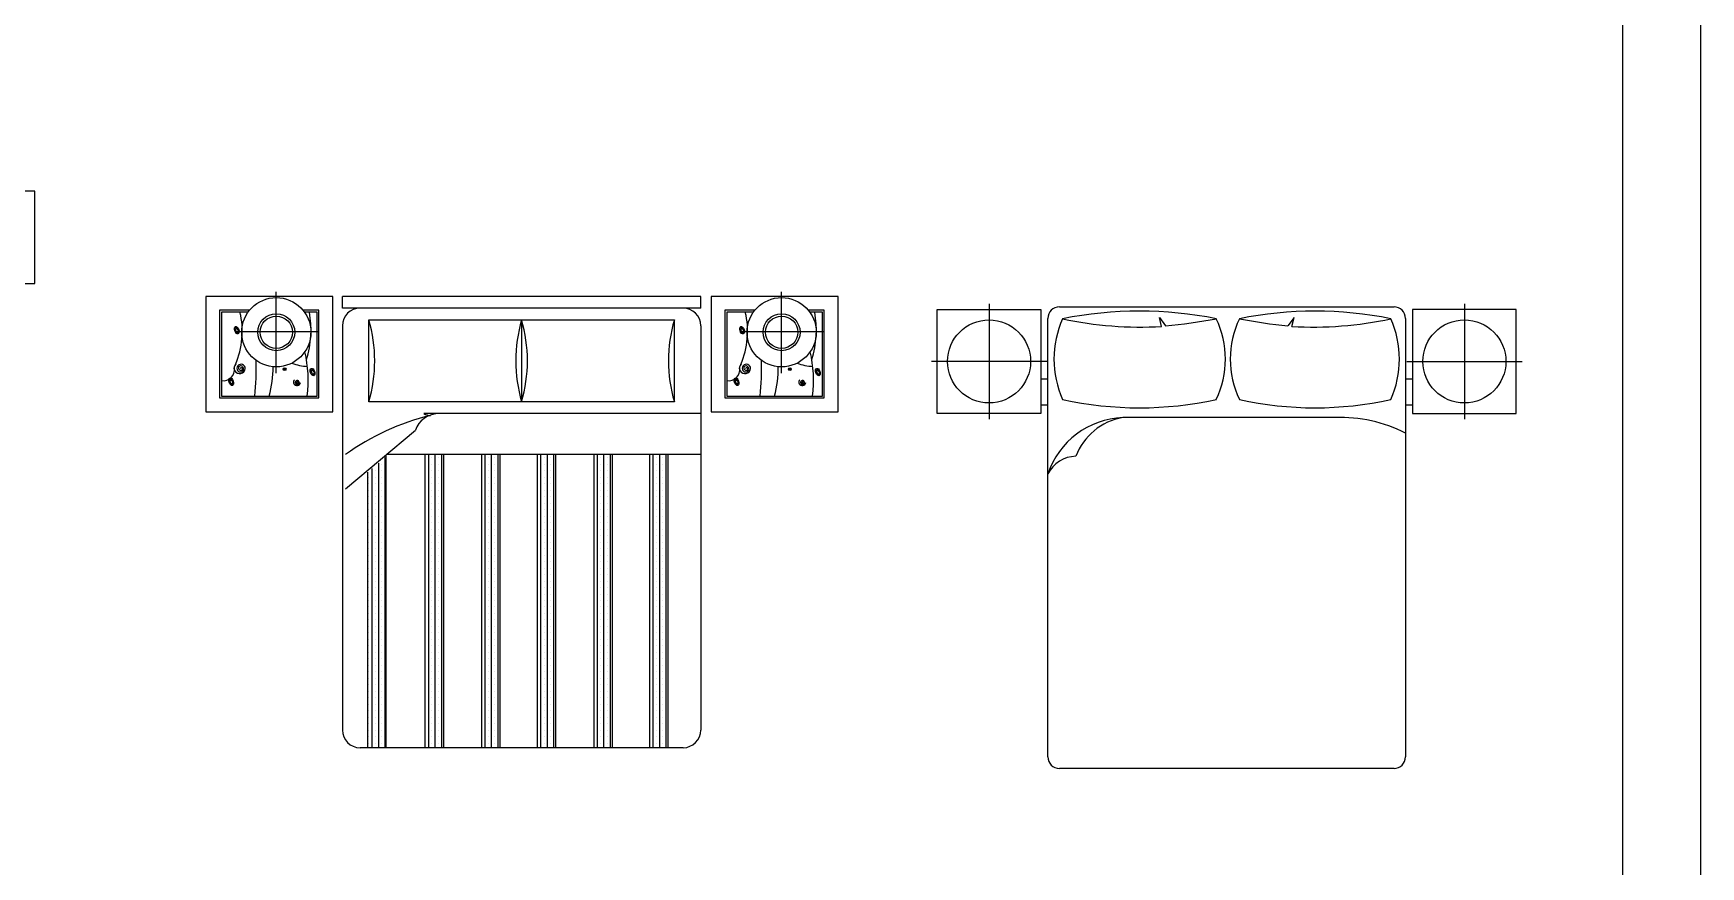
# Model space of a CAD drawing. Header units: inches. Extents: x 7.5 to 50, y 15.4 to 40.2.
# Drawn here: x 42.75 to 49.97, y 24.22 to 27.83 of the extents above; entities that cross this region are included whole.
import ezdxf

# ---------------------------------------------------------------- set-up
doc = ezdxf.new("R2010")
doc.units = ezdxf.units.IN
doc.header["$MEASUREMENT"] = 0
doc.layers.add('02', color=2, linetype='Continuous')
doc.layers.add('kadrbm', color=4, linetype='Continuous')

# ---------------------------------------------------------------- blocks, each defined once
blk = doc.blocks.new('kadrbm')
at = {"layer": 'kadrbm', "color": 4}
blk.add_lwpolyline([(0, 0), (0, 24.7972), (21, 24.7972), (21, 0), (0, 0)], close=True, dxfattribs=at)
blk.add_lwpolyline([(20.6631, 0.3257), (20.6631, 24.4603), (0.3369, 24.4603), (0.3369, 0.3257), (20.6631, 0.3257)], dxfattribs=at)

msp = doc.modelspace()

# ---------------------------------------------------------------- linework, layer by layer
at = {"layer": '02'}
for p, q in [((42.7549, 27.1472), (42.3549, 27.1472)), ((42.7549, 26.7472), (42.7549, 27.1472)), ((42.3549, 26.7472), (42.7549, 26.7472)), ((43.4964, 26.6914), (43.4964, 26.1914)), ((44.0464, 26.6914), (43.4964, 26.6914)), ((43.8019, 26.3592), (43.8019, 26.7111)), ((44.0464, 26.1914), (44.0464, 26.6914)), ((45.6413, 26.6914), (44.0887, 26.6914)), ((44.0887, 26.6406), (44.0887, 26.6914)), ((45.6413, 26.6406), (45.6413, 26.6914)), ((45.6864, 26.6914), (45.6864, 26.1914)), ((46.2364, 26.6914), (45.6864, 26.6914)), ((45.9919, 26.3592), (45.9919, 26.7111)), ((46.2364, 26.1914), (46.2364, 26.6914)), ((43.5564, 26.6314), (43.5564, 26.2514)), ((43.6862, 26.6314), (43.5564, 26.6314)), ((43.5644, 26.6234), (43.5644, 26.2594)), ((43.68, 26.6234), (43.5644, 26.6234)), ((43.9864, 26.6314), (43.9176, 26.6314)), ((43.9784, 26.6234), (43.9238, 26.6234)), ((43.9784, 26.2594), (43.9784, 26.6234)), ((43.9864, 26.2514), (43.9864, 26.6314)), ((45.6413, 26.6406), (44.0887, 26.6406)), ((45.7464, 26.6314), (45.7464, 26.2514)), ((45.8762, 26.6314), (45.7464, 26.6314)), ((45.7544, 26.6234), (45.7544, 26.2594)), ((45.87, 26.6234), (45.7544, 26.6234)), ((46.1764, 26.6314), (46.1076, 26.6314)), ((46.1684, 26.6234), (46.1137, 26.6234)), ((46.1684, 26.2594), (46.1684, 26.6234)), ((46.1764, 26.2514), (46.1764, 26.6314)), ((46.6658, 26.1844), (46.6658, 26.6344)), ((46.6658, 26.6344), (47.1158, 26.6344)), ((46.8908, 26.6594), (46.8908, 26.1594)), ((47.1158, 26.6344), (47.1158, 26.1844)), ((47.1458, 24.6959), (47.1458, 26.5959)), ((47.1958, 26.6459), (48.6458, 26.6459)), ((47.6387, 26.5613), (47.6289, 26.6)), ((47.6289, 26.6), (47.6555, 26.5635)), ((48.2127, 26.6), (48.1861, 26.5635)), ((48.2029, 26.5613), (48.2127, 26.6)), ((48.6958, 26.5959), (48.6958, 24.6959)), ((48.7258, 26.6344), (48.7258, 26.1844)), ((49.1758, 26.6344), (48.7258, 26.6344)), ((48.9508, 26.6594), (48.9508, 26.1594)), ((49.1758, 26.1844), (49.1758, 26.6344)), ((43.9819, 26.5375), (43.6277, 26.5375)), ((44.0887, 26.5644), (44.0887, 24.8118)), ((44.203, 26.5898), (45.527, 26.5898)), ((44.203, 26.2342), (44.203, 26.5898)), ((44.865, 26.5898), (44.865, 26.2342)), ((45.527, 26.2342), (45.527, 26.5898)), ((45.6413, 26.5644), (45.6413, 24.8118)), ((46.1719, 26.5375), (45.8177, 26.5375)), ((47.1408, 26.4094), (46.6408, 26.4094)), ((48.7008, 26.4094), (49.2008, 26.4094)), ((47.1458, 26.3326), (47.1158, 26.3326)), ((48.7258, 26.3326), (48.6958, 26.3326)), ((43.5564, 26.2514), (43.9864, 26.2514)), ((43.5644, 26.2594), (43.9784, 26.2594)), ((45.527, 26.2342), (44.203, 26.2342)), ((45.7464, 26.2514), (46.1764, 26.2514)), ((45.7544, 26.2594), (46.1684, 26.2594)), ((43.4964, 26.1914), (44.0464, 26.1914)), ((45.6413, 26.1834), (44.441, 26.1834)), ((45.6864, 26.1914), (46.2364, 26.1914)), ((47.1158, 26.1844), (46.6658, 26.1844)), ((47.1458, 26.2201), (47.1158, 26.2201)), ((48.3909, 26.1665), (47.47, 26.1665)), ((48.7258, 26.2201), (48.6958, 26.2201)), ((48.7258, 26.1844), (49.1758, 26.1844)), ((44.1023, 25.8568), (44.4051, 26.1118)), ((44.2175, 24.7348), (44.2175, 25.9456)), ((44.2456, 24.7348), (44.2456, 25.9693)), ((44.2597, 25.9641), (44.2597, 25.9641)), ((44.2738, 24.7348), (44.2738, 25.993)), ((44.278, 24.7348), (44.278, 25.9989)), ((45.6413, 26.0056), (44.2797, 26.0056)), ((44.4474, 24.7348), (44.4474, 26.0048)), ((44.4482, 25.9922), (44.4482, 25.9922)), ((44.4482, 25.9641), (44.4482, 25.9641)), ((44.4623, 24.7348), (44.4623, 26.0048)), ((44.4764, 25.9922), (44.4764, 25.9922)), ((44.4764, 25.9641), (44.4764, 25.9641)), ((44.4904, 24.7348), (44.4904, 26.0048)), ((44.5045, 25.9922), (44.5045, 25.9922)), ((44.5045, 25.9641), (44.5045, 25.9641)), ((44.5186, 24.7348), (44.5186, 26.0048)), ((44.5274, 24.7348), (44.5274, 26.0048)), ((44.692, 24.7348), (44.692, 26.0048)), ((44.6928, 25.9922), (44.6928, 25.9922)), ((44.6928, 25.9641), (44.6928, 25.9641)), ((44.7069, 24.7348), (44.7069, 26.0048)), ((44.721, 25.9922), (44.721, 25.9922)), ((44.721, 25.9641), (44.721, 25.9641)), ((44.735, 24.7348), (44.735, 26.0048)), ((44.7491, 25.9922), (44.7491, 25.9922)), ((44.7491, 25.9641), (44.7491, 25.9641)), ((44.7631, 24.7348), (44.7631, 26.0048)), ((44.772, 24.7348), (44.772, 26.0048)), ((44.9339, 24.7348), (44.9339, 26.0048)), ((44.9347, 25.9922), (44.9347, 25.9922)), ((44.9347, 25.9641), (44.9347, 25.9641)), ((44.9488, 24.7348), (44.9488, 26.0048)), ((44.9628, 25.9922), (44.9628, 25.9922)), ((44.9628, 25.9641), (44.9628, 25.9641)), ((44.9769, 24.7348), (44.9769, 26.0048)), ((44.991, 25.9922), (44.991, 25.9922)), ((44.991, 25.9641), (44.991, 25.9641)), ((45.005, 24.7348), (45.005, 26.0048)), ((45.0139, 24.7348), (45.0139, 26.0048)), ((45.1788, 24.7348), (45.1788, 26.0048)), ((45.1796, 25.9922), (45.1796, 25.9922)), ((45.1796, 25.9641), (45.1796, 25.9641)), ((45.1937, 24.7348), (45.1937, 26.0048)), ((45.2077, 25.9922), (45.2077, 25.9922)), ((45.2077, 25.9641), (45.2077, 25.9641)), ((45.2218, 24.7348), (45.2218, 26.0048)), ((45.2358, 25.9922), (45.2358, 25.9922)), ((45.2358, 25.9641), (45.2358, 25.9641)), ((45.2499, 24.7348), (45.2499, 26.0048)), ((45.2588, 24.7348), (45.2588, 26.0048)), ((45.4206, 24.7348), (45.4206, 26.0048)), ((45.4215, 25.9922), (45.4215, 25.9922)), ((45.4215, 25.9641), (45.4215, 25.9641)), ((45.4355, 24.7348), (45.4355, 26.0048)), ((45.4496, 25.9922), (45.4496, 25.9922)), ((45.4496, 25.9641), (45.4496, 25.9641)), ((45.4637, 24.7348), (45.4637, 26.0048)), ((45.4777, 25.9922), (45.4777, 25.9922)), ((45.4777, 25.9641), (45.4777, 25.9641)), ((45.4918, 24.7348), (45.4918, 26.0048)), ((45.5006, 24.7348), (45.5006, 26.0048)), ((44.198, 24.7348), (44.198, 25.9292)), ((44.2035, 25.9079), (44.2035, 25.9079)), ((44.2035, 25.8797), (44.2035, 25.8797)), ((44.2316, 25.936), (44.2316, 25.936)), ((44.2316, 25.9079), (44.2316, 25.9079)), ((44.2316, 25.8797), (44.2316, 25.8797)), ((44.2597, 25.936), (44.2597, 25.936)), ((44.2597, 25.9079), (44.2597, 25.9079)), ((44.2597, 25.8797), (44.2597, 25.8797)), ((44.4482, 25.936), (44.4482, 25.936)), ((44.4482, 25.9079), (44.4482, 25.9079)), ((44.4482, 25.8797), (44.4482, 25.8797)), ((44.4764, 25.936), (44.4764, 25.936)), ((44.4764, 25.9079), (44.4764, 25.9079)), ((44.4764, 25.8797), (44.4764, 25.8797)), ((44.5045, 25.936), (44.5045, 25.936)), ((44.5045, 25.9079), (44.5045, 25.9079)), ((44.5045, 25.8797), (44.5045, 25.8797)), ((44.6928, 25.936), (44.6928, 25.936)), ((44.6928, 25.9079), (44.6928, 25.9079)), ((44.6928, 25.8797), (44.6928, 25.8797)), ((44.721, 25.936), (44.721, 25.936)), ((44.721, 25.9079), (44.721, 25.9079)), ((44.721, 25.8797), (44.721, 25.8797)), ((44.7491, 25.936), (44.7491, 25.936)), ((44.7491, 25.9079), (44.7491, 25.9079)), ((44.7491, 25.8797), (44.7491, 25.8797)), ((44.9347, 25.936), (44.9347, 25.936)), ((44.9347, 25.9079), (44.9347, 25.9079)), ((44.9347, 25.8797), (44.9347, 25.8797)), ((44.9628, 25.936), (44.9628, 25.936)), ((44.9628, 25.9079), (44.9628, 25.9079)), ((44.9628, 25.8797), (44.9628, 25.8797)), ((44.991, 25.936), (44.991, 25.936)), ((44.991, 25.9079), (44.991, 25.9079)), ((44.991, 25.8797), (44.991, 25.8797)), ((45.1796, 25.936), (45.1796, 25.936)), ((45.1796, 25.9079), (45.1796, 25.9079)), ((45.1796, 25.8797), (45.1796, 25.8797)), ((45.2077, 25.936), (45.2077, 25.936)), ((45.2077, 25.9079), (45.2077, 25.9079)), ((45.2077, 25.8797), (45.2077, 25.8797)), ((45.2358, 25.936), (45.2358, 25.936)), ((45.2358, 25.9079), (45.2358, 25.9079)), ((45.2358, 25.8797), (45.2358, 25.8797)), ((45.4215, 25.936), (45.4215, 25.936)), ((45.4215, 25.9079), (45.4215, 25.9079)), ((45.4215, 25.8797), (45.4215, 25.8797)), ((45.4496, 25.936), (45.4496, 25.936)), ((45.4496, 25.9079), (45.4496, 25.9079)), ((45.4496, 25.8797), (45.4496, 25.8797)), ((45.4777, 25.936), (45.4777, 25.936)), ((45.4777, 25.9079), (45.4777, 25.9079)), ((45.4777, 25.8797), (45.4777, 25.8797)), ((44.2035, 25.8516), (44.2035, 25.8516)), ((44.2035, 25.8235), (44.2035, 25.8235)), ((44.2316, 25.8516), (44.2316, 25.8516)), ((44.2316, 25.8235), (44.2316, 25.8235)), ((44.2597, 25.8516), (44.2597, 25.8516)), ((44.2597, 25.8235), (44.2597, 25.8235)), ((44.4482, 25.8516), (44.4482, 25.8516)), ((44.4482, 25.8235), (44.4482, 25.8235)), ((44.4764, 25.8516), (44.4764, 25.8516)), ((44.4764, 25.8235), (44.4764, 25.8235)), ((44.5045, 25.8516), (44.5045, 25.8516)), ((44.5045, 25.8235), (44.5045, 25.8235)), ((44.6928, 25.8516), (44.6928, 25.8516)), ((44.6928, 25.8235), (44.6928, 25.8235)), ((44.721, 25.8516), (44.721, 25.8516)), ((44.721, 25.8235), (44.721, 25.8235)), ((44.7491, 25.8516), (44.7491, 25.8516)), ((44.7491, 25.8235), (44.7491, 25.8235)), ((44.9347, 25.8516), (44.9347, 25.8516)), ((44.9347, 25.8235), (44.9347, 25.8235)), ((44.9628, 25.8516), (44.9628, 25.8516)), ((44.9628, 25.8235), (44.9628, 25.8235)), ((44.991, 25.8516), (44.991, 25.8516)), ((44.991, 25.8235), (44.991, 25.8235)), ((45.1796, 25.8516), (45.1796, 25.8516)), ((45.1796, 25.8235), (45.1796, 25.8235)), ((45.2077, 25.8516), (45.2077, 25.8516)), ((45.2077, 25.8235), (45.2077, 25.8235)), ((45.2358, 25.8516), (45.2358, 25.8516)), ((45.2358, 25.8235), (45.2358, 25.8235)), ((45.4215, 25.8516), (45.4215, 25.8516)), ((45.4215, 25.8235), (45.4215, 25.8235)), ((45.4496, 25.8516), (45.4496, 25.8516)), ((45.4496, 25.8235), (45.4496, 25.8235)), ((45.4777, 25.8516), (45.4777, 25.8516)), ((45.4777, 25.8235), (45.4777, 25.8235)), ((44.2035, 25.7954), (44.2035, 25.7954)), ((44.2035, 25.7672), (44.2035, 25.7672)), ((44.2035, 25.7391), (44.2035, 25.7391)), ((44.2316, 25.7954), (44.2316, 25.7954)), ((44.2316, 25.7672), (44.2316, 25.7672)), ((44.2316, 25.7391), (44.2316, 25.7391)), ((44.2597, 25.7954), (44.2597, 25.7954)), ((44.2597, 25.7672), (44.2597, 25.7672)), ((44.2597, 25.7391), (44.2597, 25.7391)), ((44.4482, 25.7954), (44.4482, 25.7954)), ((44.4482, 25.7672), (44.4482, 25.7672)), ((44.4482, 25.7391), (44.4482, 25.7391)), ((44.4764, 25.7954), (44.4764, 25.7954)), ((44.4764, 25.7672), (44.4764, 25.7672)), ((44.4764, 25.7391), (44.4764, 25.7391)), ((44.5045, 25.7954), (44.5045, 25.7954)), ((44.5045, 25.7672), (44.5045, 25.7672)), ((44.5045, 25.7391), (44.5045, 25.7391)), ((44.6928, 25.7954), (44.6928, 25.7954)), ((44.6928, 25.7672), (44.6928, 25.7672)), ((44.6928, 25.7391), (44.6928, 25.7391)), ((44.721, 25.7954), (44.721, 25.7954)), ((44.721, 25.7672), (44.721, 25.7672)), ((44.721, 25.7391), (44.721, 25.7391)), ((44.7491, 25.7954), (44.7491, 25.7954)), ((44.7491, 25.7672), (44.7491, 25.7672)), ((44.7491, 25.7391), (44.7491, 25.7391)), ((44.9347, 25.7954), (44.9347, 25.7954)), ((44.9347, 25.7672), (44.9347, 25.7672)), ((44.9347, 25.7391), (44.9347, 25.7391)), ((44.9628, 25.7954), (44.9628, 25.7954)), ((44.9628, 25.7672), (44.9628, 25.7672)), ((44.9628, 25.7391), (44.9628, 25.7391)), ((44.991, 25.7954), (44.991, 25.7954)), ((44.991, 25.7672), (44.991, 25.7672)), ((44.991, 25.7391), (44.991, 25.7391)), ((45.1796, 25.7954), (45.1796, 25.7954)), ((45.1796, 25.7672), (45.1796, 25.7672)), ((45.1796, 25.7391), (45.1796, 25.7391)), ((45.2077, 25.7954), (45.2077, 25.7954)), ((45.2077, 25.7672), (45.2077, 25.7672)), ((45.2077, 25.7391), (45.2077, 25.7391)), ((45.2358, 25.7954), (45.2358, 25.7954)), ((45.2358, 25.7672), (45.2358, 25.7672)), ((45.2358, 25.7391), (45.2358, 25.7391)), ((45.4215, 25.7954), (45.4215, 25.7954)), ((45.4215, 25.7672), (45.4215, 25.7672)), ((45.4215, 25.7391), (45.4215, 25.7391)), ((45.4496, 25.7954), (45.4496, 25.7954)), ((45.4496, 25.7672), (45.4496, 25.7672)), ((45.4496, 25.7391), (45.4496, 25.7391)), ((45.4777, 25.7954), (45.4777, 25.7954)), ((45.4777, 25.7672), (45.4777, 25.7672)), ((45.4777, 25.7391), (45.4777, 25.7391)), ((44.2035, 25.711), (44.2035, 25.711)), ((44.2035, 25.6829), (44.2035, 25.6829)), ((44.2035, 25.6547), (44.2035, 25.6547)), ((44.2316, 25.711), (44.2316, 25.711)), ((44.2316, 25.6829), (44.2316, 25.6829)), ((44.2316, 25.6547), (44.2316, 25.6547)), ((44.2597, 25.711), (44.2597, 25.711)), ((44.2597, 25.6829), (44.2597, 25.6829)), ((44.2597, 25.6547), (44.2597, 25.6547)), ((44.4482, 25.711), (44.4482, 25.711)), ((44.4482, 25.6829), (44.4482, 25.6829)), ((44.4482, 25.6547), (44.4482, 25.6547)), ((44.4764, 25.711), (44.4764, 25.711)), ((44.4764, 25.6829), (44.4764, 25.6829)), ((44.4764, 25.6547), (44.4764, 25.6547)), ((44.5045, 25.711), (44.5045, 25.711)), ((44.5045, 25.6829), (44.5045, 25.6829)), ((44.5045, 25.6547), (44.5045, 25.6547)), ((44.6928, 25.711), (44.6928, 25.711)), ((44.6928, 25.6829), (44.6928, 25.6829)), ((44.6928, 25.6547), (44.6928, 25.6547)), ((44.721, 25.711), (44.721, 25.711)), ((44.721, 25.6829), (44.721, 25.6829)), ((44.721, 25.6547), (44.721, 25.6547)), ((44.7491, 25.711), (44.7491, 25.711)), ((44.7491, 25.6829), (44.7491, 25.6829)), ((44.7491, 25.6547), (44.7491, 25.6547)), ((44.9347, 25.711), (44.9347, 25.711)), ((44.9347, 25.6829), (44.9347, 25.6829)), ((44.9347, 25.6547), (44.9347, 25.6547)), ((44.9628, 25.711), (44.9628, 25.711)), ((44.9628, 25.6829), (44.9628, 25.6829)), ((44.9628, 25.6547), (44.9628, 25.6547)), ((44.991, 25.711), (44.991, 25.711)), ((44.991, 25.6829), (44.991, 25.6829)), ((44.991, 25.6547), (44.991, 25.6547)), ((45.1796, 25.711), (45.1796, 25.711)), ((45.1796, 25.6829), (45.1796, 25.6829)), ((45.1796, 25.6547), (45.1796, 25.6547)), ((45.2077, 25.711), (45.2077, 25.711)), ((45.2077, 25.6829), (45.2077, 25.6829)), ((45.2077, 25.6547), (45.2077, 25.6547)), ((45.2358, 25.711), (45.2358, 25.711)), ((45.2358, 25.6829), (45.2358, 25.6829)), ((45.2358, 25.6547), (45.2358, 25.6547)), ((45.4215, 25.711), (45.4215, 25.711)), ((45.4215, 25.6829), (45.4215, 25.6829)), ((45.4215, 25.6547), (45.4215, 25.6547)), ((45.4496, 25.711), (45.4496, 25.711)), ((45.4496, 25.6829), (45.4496, 25.6829)), ((45.4496, 25.6547), (45.4496, 25.6547)), ((45.4777, 25.711), (45.4777, 25.711)), ((45.4777, 25.6829), (45.4777, 25.6829)), ((45.4777, 25.6547), (45.4777, 25.6547)), ((44.2035, 25.6266), (44.2035, 25.6266)), ((44.2035, 25.5985), (44.2035, 25.5985)), ((44.2316, 25.6266), (44.2316, 25.6266)), ((44.2316, 25.5985), (44.2316, 25.5985)), ((44.2597, 25.6266), (44.2597, 25.6266)), ((44.2597, 25.5985), (44.2597, 25.5985)), ((44.4482, 25.6266), (44.4482, 25.6266)), ((44.4482, 25.5985), (44.4482, 25.5985)), ((44.4764, 25.6266), (44.4764, 25.6266)), ((44.4764, 25.5985), (44.4764, 25.5985)), ((44.5045, 25.6266), (44.5045, 25.6266)), ((44.5045, 25.5985), (44.5045, 25.5985)), ((44.6928, 25.6266), (44.6928, 25.6266)), ((44.6928, 25.5985), (44.6928, 25.5985)), ((44.721, 25.6266), (44.721, 25.6266)), ((44.721, 25.5985), (44.721, 25.5985)), ((44.7491, 25.6266), (44.7491, 25.6266)), ((44.7491, 25.5985), (44.7491, 25.5985)), ((44.9347, 25.6266), (44.9347, 25.6266)), ((44.9347, 25.5985), (44.9347, 25.5985)), ((44.9628, 25.6266), (44.9628, 25.6266)), ((44.9628, 25.5985), (44.9628, 25.5985)), ((44.991, 25.6266), (44.991, 25.6266)), ((44.991, 25.5985), (44.991, 25.5985)), ((45.1796, 25.6266), (45.1796, 25.6266)), ((45.1796, 25.5985), (45.1796, 25.5985)), ((45.2077, 25.6266), (45.2077, 25.6266)), ((45.2077, 25.5985), (45.2077, 25.5985)), ((45.2358, 25.6266), (45.2358, 25.6266)), ((45.2358, 25.5985), (45.2358, 25.5985)), ((45.4215, 25.6266), (45.4215, 25.6266)), ((45.4215, 25.5985), (45.4215, 25.5985)), ((45.4496, 25.6266), (45.4496, 25.6266)), ((45.4496, 25.5985), (45.4496, 25.5985)), ((45.4777, 25.6266), (45.4777, 25.6266)), ((45.4777, 25.5985), (45.4777, 25.5985)), ((44.2035, 25.5704), (44.2035, 25.5704)), ((44.2035, 25.5422), (44.2035, 25.5422)), ((44.2035, 25.5141), (44.2035, 25.5141)), ((44.2316, 25.5704), (44.2316, 25.5704)), ((44.2316, 25.5422), (44.2316, 25.5422)), ((44.2316, 25.5141), (44.2316, 25.5141)), ((44.2597, 25.5704), (44.2597, 25.5704)), ((44.2597, 25.5422), (44.2597, 25.5422)), ((44.2597, 25.5141), (44.2597, 25.5141)), ((44.4482, 25.5704), (44.4482, 25.5704)), ((44.4482, 25.5422), (44.4482, 25.5422)), ((44.4482, 25.5141), (44.4482, 25.5141)), ((44.4764, 25.5704), (44.4764, 25.5704)), ((44.4764, 25.5422), (44.4764, 25.5422)), ((44.4764, 25.5141), (44.4764, 25.5141)), ((44.5045, 25.5704), (44.5045, 25.5704)), ((44.5045, 25.5422), (44.5045, 25.5422)), ((44.5045, 25.5141), (44.5045, 25.5141)), ((44.6928, 25.5704), (44.6928, 25.5704)), ((44.6928, 25.5422), (44.6928, 25.5422)), ((44.6928, 25.5141), (44.6928, 25.5141)), ((44.721, 25.5704), (44.721, 25.5704)), ((44.721, 25.5422), (44.721, 25.5422)), ((44.721, 25.5141), (44.721, 25.5141)), ((44.7491, 25.5704), (44.7491, 25.5704)), ((44.7491, 25.5422), (44.7491, 25.5422)), ((44.7491, 25.5141), (44.7491, 25.5141)), ((44.9347, 25.5704), (44.9347, 25.5704)), ((44.9347, 25.5422), (44.9347, 25.5422)), ((44.9347, 25.5141), (44.9347, 25.5141)), ((44.9628, 25.5704), (44.9628, 25.5704)), ((44.9628, 25.5422), (44.9628, 25.5422)), ((44.9628, 25.5141), (44.9628, 25.5141)), ((44.991, 25.5704), (44.991, 25.5704)), ((44.991, 25.5422), (44.991, 25.5422)), ((44.991, 25.5141), (44.991, 25.5141)), ((45.1796, 25.5704), (45.1796, 25.5704)), ((45.1796, 25.5422), (45.1796, 25.5422)), ((45.1796, 25.5141), (45.1796, 25.5141)), ((45.2077, 25.5704), (45.2077, 25.5704)), ((45.2077, 25.5422), (45.2077, 25.5422)), ((45.2077, 25.5141), (45.2077, 25.5141)), ((45.2358, 25.5704), (45.2358, 25.5704)), ((45.2358, 25.5422), (45.2358, 25.5422)), ((45.2358, 25.5141), (45.2358, 25.5141)), ((45.4215, 25.5704), (45.4215, 25.5704)), ((45.4215, 25.5422), (45.4215, 25.5422)), ((45.4215, 25.5141), (45.4215, 25.5141)), ((45.4496, 25.5704), (45.4496, 25.5704)), ((45.4496, 25.5422), (45.4496, 25.5422)), ((45.4496, 25.5141), (45.4496, 25.5141)), ((45.4777, 25.5704), (45.4777, 25.5704)), ((45.4777, 25.5422), (45.4777, 25.5422)), ((45.4777, 25.5141), (45.4777, 25.5141)), ((44.2035, 25.486), (44.2035, 25.486)), ((44.2035, 25.4579), (44.2035, 25.4579)), ((44.2316, 25.486), (44.2316, 25.486)), ((44.2316, 25.4579), (44.2316, 25.4579)), ((44.2597, 25.486), (44.2597, 25.486)), ((44.2597, 25.4579), (44.2597, 25.4579)), ((44.4482, 25.486), (44.4482, 25.486)), ((44.4482, 25.4579), (44.4482, 25.4579)), ((44.4764, 25.486), (44.4764, 25.486)), ((44.4764, 25.4579), (44.4764, 25.4579)), ((44.5045, 25.486), (44.5045, 25.486)), ((44.5045, 25.4579), (44.5045, 25.4579)), ((44.6928, 25.486), (44.6928, 25.486)), ((44.6928, 25.4579), (44.6928, 25.4579)), ((44.721, 25.486), (44.721, 25.486)), ((44.721, 25.4579), (44.721, 25.4579)), ((44.7491, 25.486), (44.7491, 25.486)), ((44.7491, 25.4579), (44.7491, 25.4579)), ((44.9347, 25.486), (44.9347, 25.486)), ((44.9347, 25.4579), (44.9347, 25.4579)), ((44.9628, 25.486), (44.9628, 25.486)), ((44.9628, 25.4579), (44.9628, 25.4579)), ((44.991, 25.486), (44.991, 25.486)), ((44.991, 25.4579), (44.991, 25.4579)), ((45.1796, 25.486), (45.1796, 25.486)), ((45.1796, 25.4579), (45.1796, 25.4579)), ((45.2077, 25.486), (45.2077, 25.486)), ((45.2077, 25.4579), (45.2077, 25.4579)), ((45.2358, 25.486), (45.2358, 25.486)), ((45.2358, 25.4579), (45.2358, 25.4579)), ((45.4215, 25.486), (45.4215, 25.486)), ((45.4215, 25.4579), (45.4215, 25.4579)), ((45.4496, 25.486), (45.4496, 25.486)), ((45.4496, 25.4579), (45.4496, 25.4579)), ((45.4777, 25.486), (45.4777, 25.486)), ((45.4777, 25.4579), (45.4777, 25.4579)), ((44.2035, 25.4297), (44.2035, 25.4297)), ((44.2035, 25.4016), (44.2035, 25.4016)), ((44.2035, 25.3735), (44.2035, 25.3735)), ((44.2316, 25.4297), (44.2316, 25.4297)), ((44.2316, 25.4016), (44.2316, 25.4016)), ((44.2316, 25.3735), (44.2316, 25.3735)), ((44.2597, 25.4297), (44.2597, 25.4297)), ((44.2597, 25.4016), (44.2597, 25.4016)), ((44.2597, 25.3735), (44.2597, 25.3735)), ((44.4482, 25.4297), (44.4482, 25.4297)), ((44.4482, 25.4016), (44.4482, 25.4016)), ((44.4482, 25.3735), (44.4482, 25.3735)), ((44.4764, 25.4297), (44.4764, 25.4297)), ((44.4764, 25.4016), (44.4764, 25.4016)), ((44.4764, 25.3735), (44.4764, 25.3735)), ((44.5045, 25.4297), (44.5045, 25.4297)), ((44.5045, 25.4016), (44.5045, 25.4016)), ((44.5045, 25.3735), (44.5045, 25.3735)), ((44.6928, 25.4297), (44.6928, 25.4297)), ((44.6928, 25.4016), (44.6928, 25.4016)), ((44.6928, 25.3735), (44.6928, 25.3735)), ((44.721, 25.4297), (44.721, 25.4297)), ((44.721, 25.4016), (44.721, 25.4016)), ((44.721, 25.3735), (44.721, 25.3735)), ((44.7491, 25.4297), (44.7491, 25.4297)), ((44.7491, 25.4016), (44.7491, 25.4016)), ((44.7491, 25.3735), (44.7491, 25.3735)), ((44.9347, 25.4297), (44.9347, 25.4297)), ((44.9347, 25.4016), (44.9347, 25.4016)), ((44.9347, 25.3735), (44.9347, 25.3735)), ((44.9628, 25.4297), (44.9628, 25.4297)), ((44.9628, 25.4016), (44.9628, 25.4016)), ((44.9628, 25.3735), (44.9628, 25.3735)), ((44.991, 25.4297), (44.991, 25.4297)), ((44.991, 25.4016), (44.991, 25.4016)), ((44.991, 25.3735), (44.991, 25.3735)), ((45.1796, 25.4297), (45.1796, 25.4297)), ((45.1796, 25.4016), (45.1796, 25.4016)), ((45.1796, 25.3735), (45.1796, 25.3735)), ((45.2077, 25.4297), (45.2077, 25.4297)), ((45.2077, 25.4016), (45.2077, 25.4016)), ((45.2077, 25.3735), (45.2077, 25.3735)), ((45.2358, 25.4297), (45.2358, 25.4297)), ((45.2358, 25.4016), (45.2358, 25.4016)), ((45.2358, 25.3735), (45.2358, 25.3735)), ((45.4215, 25.4297), (45.4215, 25.4297)), ((45.4215, 25.4016), (45.4215, 25.4016)), ((45.4215, 25.3735), (45.4215, 25.3735)), ((45.4496, 25.4297), (45.4496, 25.4297)), ((45.4496, 25.4016), (45.4496, 25.4016)), ((45.4496, 25.3735), (45.4496, 25.3735)), ((45.4777, 25.4297), (45.4777, 25.4297)), ((45.4777, 25.4016), (45.4777, 25.4016)), ((45.4777, 25.3735), (45.4777, 25.3735)), ((44.2035, 25.3454), (44.2035, 25.3454)), ((44.2035, 25.3172), (44.2035, 25.3172)), ((44.2316, 25.3454), (44.2316, 25.3454)), ((44.2316, 25.3172), (44.2316, 25.3172)), ((44.2597, 25.3454), (44.2597, 25.3454)), ((44.2597, 25.3172), (44.2597, 25.3172)), ((44.4482, 25.3454), (44.4482, 25.3454)), ((44.4482, 25.3172), (44.4482, 25.3172)), ((44.4764, 25.3454), (44.4764, 25.3454)), ((44.4764, 25.3172), (44.4764, 25.3172)), ((44.5045, 25.3454), (44.5045, 25.3454)), ((44.5045, 25.3172), (44.5045, 25.3172)), ((44.6928, 25.3454), (44.6928, 25.3454)), ((44.6928, 25.3172), (44.6928, 25.3172)), ((44.721, 25.3454), (44.721, 25.3454)), ((44.721, 25.3172), (44.721, 25.3172)), ((44.7491, 25.3454), (44.7491, 25.3454)), ((44.7491, 25.3172), (44.7491, 25.3172)), ((44.9347, 25.3454), (44.9347, 25.3454)), ((44.9347, 25.3172), (44.9347, 25.3172)), ((44.9628, 25.3454), (44.9628, 25.3454)), ((44.9628, 25.3172), (44.9628, 25.3172)), ((44.991, 25.3454), (44.991, 25.3454)), ((44.991, 25.3172), (44.991, 25.3172)), ((45.1796, 25.3454), (45.1796, 25.3454)), ((45.1796, 25.3172), (45.1796, 25.3172)), ((45.2077, 25.3454), (45.2077, 25.3454)), ((45.2077, 25.3172), (45.2077, 25.3172)), ((45.2358, 25.3454), (45.2358, 25.3454)), ((45.2358, 25.3172), (45.2358, 25.3172)), ((45.4215, 25.3454), (45.4215, 25.3454)), ((45.4215, 25.3172), (45.4215, 25.3172)), ((45.4496, 25.3454), (45.4496, 25.3454)), ((45.4496, 25.3172), (45.4496, 25.3172)), ((45.4777, 25.3454), (45.4777, 25.3454)), ((45.4777, 25.3172), (45.4777, 25.3172)), ((44.2035, 25.2891), (44.2035, 25.2891)), ((44.2035, 25.261), (44.2035, 25.261)), ((44.2035, 25.2329), (44.2035, 25.2329)), ((44.2316, 25.2891), (44.2316, 25.2891)), ((44.2316, 25.261), (44.2316, 25.261)), ((44.2316, 25.2329), (44.2316, 25.2329)), ((44.2597, 25.2891), (44.2597, 25.2891)), ((44.2597, 25.261), (44.2597, 25.261)), ((44.2597, 25.2329), (44.2597, 25.2329)), ((44.4482, 25.2891), (44.4482, 25.2891)), ((44.4482, 25.261), (44.4482, 25.261)), ((44.4482, 25.2329), (44.4482, 25.2329)), ((44.4764, 25.2891), (44.4764, 25.2891)), ((44.4764, 25.261), (44.4764, 25.261)), ((44.4764, 25.2329), (44.4764, 25.2329)), ((44.5045, 25.2891), (44.5045, 25.2891)), ((44.5045, 25.261), (44.5045, 25.261)), ((44.5045, 25.2329), (44.5045, 25.2329)), ((44.6928, 25.2891), (44.6928, 25.2891)), ((44.6928, 25.261), (44.6928, 25.261)), ((44.6928, 25.2329), (44.6928, 25.2329)), ((44.721, 25.2891), (44.721, 25.2891)), ((44.721, 25.261), (44.721, 25.261)), ((44.721, 25.2329), (44.721, 25.2329)), ((44.7491, 25.2891), (44.7491, 25.2891)), ((44.7491, 25.261), (44.7491, 25.261)), ((44.7491, 25.2329), (44.7491, 25.2329)), ((44.9347, 25.2891), (44.9347, 25.2891)), ((44.9347, 25.261), (44.9347, 25.261)), ((44.9347, 25.2329), (44.9347, 25.2329)), ((44.9628, 25.2891), (44.9628, 25.2891)), ((44.9628, 25.261), (44.9628, 25.261)), ((44.9628, 25.2329), (44.9628, 25.2329)), ((44.991, 25.2891), (44.991, 25.2891)), ((44.991, 25.261), (44.991, 25.261)), ((44.991, 25.2329), (44.991, 25.2329)), ((45.1796, 25.2891), (45.1796, 25.2891)), ((45.1796, 25.261), (45.1796, 25.261)), ((45.1796, 25.2329), (45.1796, 25.2329)), ((45.2077, 25.2891), (45.2077, 25.2891)), ((45.2077, 25.261), (45.2077, 25.261)), ((45.2077, 25.2329), (45.2077, 25.2329)), ((45.2358, 25.2891), (45.2358, 25.2891)), ((45.2358, 25.261), (45.2358, 25.261)), ((45.2358, 25.2329), (45.2358, 25.2329)), ((45.4215, 25.2891), (45.4215, 25.2891)), ((45.4215, 25.261), (45.4215, 25.261)), ((45.4215, 25.2329), (45.4215, 25.2329)), ((45.4496, 25.2891), (45.4496, 25.2891)), ((45.4496, 25.261), (45.4496, 25.261)), ((45.4496, 25.2329), (45.4496, 25.2329)), ((45.4777, 25.2891), (45.4777, 25.2891)), ((45.4777, 25.261), (45.4777, 25.261)), ((45.4777, 25.2329), (45.4777, 25.2329)), ((44.2035, 25.2047), (44.2035, 25.2047)), ((44.2035, 25.1766), (44.2035, 25.1766)), ((44.2035, 25.1485), (44.2035, 25.1485)), ((44.2316, 25.2047), (44.2316, 25.2047)), ((44.2316, 25.1766), (44.2316, 25.1766)), ((44.2316, 25.1485), (44.2316, 25.1485)), ((44.2597, 25.2047), (44.2597, 25.2047)), ((44.2597, 25.1766), (44.2597, 25.1766)), ((44.2597, 25.1485), (44.2597, 25.1485)), ((44.4482, 25.2047), (44.4482, 25.2047)), ((44.4482, 25.1766), (44.4482, 25.1766)), ((44.4482, 25.1485), (44.4482, 25.1485)), ((44.4764, 25.2047), (44.4764, 25.2047)), ((44.4764, 25.1766), (44.4764, 25.1766)), ((44.4764, 25.1485), (44.4764, 25.1485)), ((44.5045, 25.2047), (44.5045, 25.2047)), ((44.5045, 25.1766), (44.5045, 25.1766)), ((44.5045, 25.1485), (44.5045, 25.1485)), ((44.6928, 25.2047), (44.6928, 25.2047)), ((44.6928, 25.1766), (44.6928, 25.1766)), ((44.6928, 25.1485), (44.6928, 25.1485)), ((44.721, 25.2047), (44.721, 25.2047)), ((44.721, 25.1766), (44.721, 25.1766)), ((44.721, 25.1485), (44.721, 25.1485)), ((44.7491, 25.2047), (44.7491, 25.2047)), ((44.7491, 25.1766), (44.7491, 25.1766)), ((44.7491, 25.1485), (44.7491, 25.1485)), ((44.9347, 25.2047), (44.9347, 25.2047)), ((44.9347, 25.1766), (44.9347, 25.1766)), ((44.9347, 25.1485), (44.9347, 25.1485)), ((44.9628, 25.2047), (44.9628, 25.2047)), ((44.9628, 25.1766), (44.9628, 25.1766)), ((44.9628, 25.1485), (44.9628, 25.1485)), ((44.991, 25.2047), (44.991, 25.2047)), ((44.991, 25.1766), (44.991, 25.1766)), ((44.991, 25.1485), (44.991, 25.1485)), ((45.1796, 25.2047), (45.1796, 25.2047)), ((45.1796, 25.1766), (45.1796, 25.1766)), ((45.1796, 25.1485), (45.1796, 25.1485)), ((45.2077, 25.2047), (45.2077, 25.2047)), ((45.2077, 25.1766), (45.2077, 25.1766)), ((45.2077, 25.1485), (45.2077, 25.1485)), ((45.2358, 25.2047), (45.2358, 25.2047)), ((45.2358, 25.1766), (45.2358, 25.1766)), ((45.2358, 25.1485), (45.2358, 25.1485)), ((45.4215, 25.2047), (45.4215, 25.2047)), ((45.4215, 25.1766), (45.4215, 25.1766)), ((45.4215, 25.1485), (45.4215, 25.1485)), ((45.4496, 25.2047), (45.4496, 25.2047)), ((45.4496, 25.1766), (45.4496, 25.1766)), ((45.4496, 25.1485), (45.4496, 25.1485)), ((45.4777, 25.2047), (45.4777, 25.2047)), ((45.4777, 25.1766), (45.4777, 25.1766)), ((45.4777, 25.1485), (45.4777, 25.1485)), ((44.2035, 25.1204), (44.2035, 25.1204)), ((44.2035, 25.0922), (44.2035, 25.0922)), ((44.2316, 25.1204), (44.2316, 25.1204)), ((44.2316, 25.0922), (44.2316, 25.0922)), ((44.2597, 25.1204), (44.2597, 25.1204)), ((44.2597, 25.0922), (44.2597, 25.0922)), ((44.4482, 25.1204), (44.4482, 25.1204)), ((44.4482, 25.0922), (44.4482, 25.0922)), ((44.4764, 25.1204), (44.4764, 25.1204)), ((44.4764, 25.0922), (44.4764, 25.0922)), ((44.5045, 25.1204), (44.5045, 25.1204)), ((44.5045, 25.0922), (44.5045, 25.0922)), ((44.6928, 25.1204), (44.6928, 25.1204)), ((44.6928, 25.0922), (44.6928, 25.0922)), ((44.721, 25.1204), (44.721, 25.1204)), ((44.721, 25.0922), (44.721, 25.0922)), ((44.7491, 25.1204), (44.7491, 25.1204)), ((44.7491, 25.0922), (44.7491, 25.0922)), ((44.9347, 25.1204), (44.9347, 25.1204)), ((44.9347, 25.0922), (44.9347, 25.0922)), ((44.9628, 25.1204), (44.9628, 25.1204)), ((44.9628, 25.0922), (44.9628, 25.0922)), ((44.991, 25.1204), (44.991, 25.1204)), ((44.991, 25.0922), (44.991, 25.0922)), ((45.1796, 25.1204), (45.1796, 25.1204)), ((45.1796, 25.0922), (45.1796, 25.0922)), ((45.2077, 25.1204), (45.2077, 25.1204)), ((45.2077, 25.0922), (45.2077, 25.0922)), ((45.2358, 25.1204), (45.2358, 25.1204)), ((45.2358, 25.0922), (45.2358, 25.0922)), ((45.4215, 25.1204), (45.4215, 25.1204)), ((45.4215, 25.0922), (45.4215, 25.0922)), ((45.4496, 25.1204), (45.4496, 25.1204)), ((45.4496, 25.0922), (45.4496, 25.0922)), ((45.4777, 25.1204), (45.4777, 25.1204)), ((45.4777, 25.0922), (45.4777, 25.0922)), ((44.2035, 25.0641), (44.2035, 25.0641)), ((44.2035, 25.036), (44.2035, 25.036)), ((44.2035, 25.0079), (44.2035, 25.0079)), ((44.2316, 25.0641), (44.2316, 25.0641)), ((44.2316, 25.036), (44.2316, 25.036)), ((44.2316, 25.0079), (44.2316, 25.0079)), ((44.2597, 25.0641), (44.2597, 25.0641)), ((44.2597, 25.036), (44.2597, 25.036)), ((44.2597, 25.0079), (44.2597, 25.0079)), ((44.4482, 25.0641), (44.4482, 25.0641)), ((44.4482, 25.036), (44.4482, 25.036)), ((44.4482, 25.0079), (44.4482, 25.0079)), ((44.4764, 25.0641), (44.4764, 25.0641)), ((44.4764, 25.036), (44.4764, 25.036)), ((44.4764, 25.0079), (44.4764, 25.0079)), ((44.5045, 25.0641), (44.5045, 25.0641)), ((44.5045, 25.036), (44.5045, 25.036)), ((44.5045, 25.0079), (44.5045, 25.0079)), ((44.6928, 25.0641), (44.6928, 25.0641)), ((44.6928, 25.036), (44.6928, 25.036)), ((44.6928, 25.0079), (44.6928, 25.0079)), ((44.721, 25.0641), (44.721, 25.0641)), ((44.721, 25.036), (44.721, 25.036)), ((44.721, 25.0079), (44.721, 25.0079)), ((44.7491, 25.0641), (44.7491, 25.0641)), ((44.7491, 25.036), (44.7491, 25.036)), ((44.7491, 25.0079), (44.7491, 25.0079)), ((44.9347, 25.0641), (44.9347, 25.0641)), ((44.9347, 25.036), (44.9347, 25.036)), ((44.9347, 25.0079), (44.9347, 25.0079)), ((44.9628, 25.0641), (44.9628, 25.0641)), ((44.9628, 25.036), (44.9628, 25.036)), ((44.9628, 25.0079), (44.9628, 25.0079)), ((44.991, 25.0641), (44.991, 25.0641)), ((44.991, 25.036), (44.991, 25.036)), ((44.991, 25.0079), (44.991, 25.0079)), ((45.1796, 25.0641), (45.1796, 25.0641)), ((45.1796, 25.036), (45.1796, 25.036)), ((45.1796, 25.0079), (45.1796, 25.0079)), ((45.2077, 25.0641), (45.2077, 25.0641)), ((45.2077, 25.036), (45.2077, 25.036)), ((45.2077, 25.0079), (45.2077, 25.0079)), ((45.2358, 25.0641), (45.2358, 25.0641)), ((45.2358, 25.036), (45.2358, 25.036)), ((45.2358, 25.0079), (45.2358, 25.0079)), ((45.4215, 25.0641), (45.4215, 25.0641)), ((45.4215, 25.036), (45.4215, 25.036)), ((45.4215, 25.0079), (45.4215, 25.0079)), ((45.4496, 25.0641), (45.4496, 25.0641)), ((45.4496, 25.036), (45.4496, 25.036)), ((45.4496, 25.0079), (45.4496, 25.0079)), ((45.4777, 25.0641), (45.4777, 25.0641)), ((45.4777, 25.036), (45.4777, 25.036)), ((45.4777, 25.0079), (45.4777, 25.0079)), ((44.2035, 24.9797), (44.2035, 24.9797)), ((44.2035, 24.9516), (44.2035, 24.9516)), ((44.2316, 24.9797), (44.2316, 24.9797)), ((44.2316, 24.9516), (44.2316, 24.9516)), ((44.2597, 24.9797), (44.2597, 24.9797)), ((44.2597, 24.9516), (44.2597, 24.9516)), ((44.4482, 24.9797), (44.4482, 24.9797)), ((44.4482, 24.9516), (44.4482, 24.9516)), ((44.4764, 24.9797), (44.4764, 24.9797)), ((44.4764, 24.9516), (44.4764, 24.9516)), ((44.5045, 24.9797), (44.5045, 24.9797)), ((44.5045, 24.9516), (44.5045, 24.9516)), ((44.6928, 24.9797), (44.6928, 24.9797)), ((44.6928, 24.9516), (44.6928, 24.9516)), ((44.721, 24.9797), (44.721, 24.9797)), ((44.721, 24.9516), (44.721, 24.9516)), ((44.7491, 24.9797), (44.7491, 24.9797)), ((44.7491, 24.9516), (44.7491, 24.9516)), ((44.9347, 24.9797), (44.9347, 24.9797)), ((44.9347, 24.9516), (44.9347, 24.9516)), ((44.9628, 24.9797), (44.9628, 24.9797)), ((44.9628, 24.9516), (44.9628, 24.9516)), ((44.991, 24.9797), (44.991, 24.9797)), ((44.991, 24.9516), (44.991, 24.9516)), ((45.1796, 24.9797), (45.1796, 24.9797)), ((45.1796, 24.9516), (45.1796, 24.9516)), ((45.2077, 24.9797), (45.2077, 24.9797)), ((45.2077, 24.9516), (45.2077, 24.9516)), ((45.2358, 24.9797), (45.2358, 24.9797)), ((45.2358, 24.9516), (45.2358, 24.9516)), ((45.4215, 24.9797), (45.4215, 24.9797)), ((45.4215, 24.9516), (45.4215, 24.9516)), ((45.4496, 24.9797), (45.4496, 24.9797)), ((45.4496, 24.9516), (45.4496, 24.9516)), ((45.4777, 24.9797), (45.4777, 24.9797)), ((45.4777, 24.9516), (45.4777, 24.9516)), ((44.2035, 24.9235), (44.2035, 24.9235)), ((44.2035, 24.8954), (44.2035, 24.8954)), ((44.2035, 24.8672), (44.2035, 24.8672)), ((44.2316, 24.9235), (44.2316, 24.9235)), ((44.2316, 24.8954), (44.2316, 24.8954)), ((44.2316, 24.8672), (44.2316, 24.8672)), ((44.2597, 24.9235), (44.2597, 24.9235)), ((44.2597, 24.8954), (44.2597, 24.8954)), ((44.2597, 24.8672), (44.2597, 24.8672)), ((44.4482, 24.9235), (44.4482, 24.9235)), ((44.4482, 24.8954), (44.4482, 24.8954)), ((44.4482, 24.8672), (44.4482, 24.8672)), ((44.4764, 24.9235), (44.4764, 24.9235)), ((44.4764, 24.8954), (44.4764, 24.8954)), ((44.4764, 24.8672), (44.4764, 24.8672)), ((44.5045, 24.9235), (44.5045, 24.9235)), ((44.5045, 24.8954), (44.5045, 24.8954)), ((44.5045, 24.8672), (44.5045, 24.8672)), ((44.6928, 24.9235), (44.6928, 24.9235)), ((44.6928, 24.8954), (44.6928, 24.8954)), ((44.6928, 24.8672), (44.6928, 24.8672)), ((44.721, 24.9235), (44.721, 24.9235)), ((44.721, 24.8954), (44.721, 24.8954)), ((44.721, 24.8672), (44.721, 24.8672)), ((44.7491, 24.9235), (44.7491, 24.9235)), ((44.7491, 24.8954), (44.7491, 24.8954)), ((44.7491, 24.8672), (44.7491, 24.8672)), ((44.9347, 24.9235), (44.9347, 24.9235)), ((44.9347, 24.8954), (44.9347, 24.8954)), ((44.9347, 24.8672), (44.9347, 24.8672)), ((44.9628, 24.9235), (44.9628, 24.9235)), ((44.9628, 24.8954), (44.9628, 24.8954)), ((44.9628, 24.8672), (44.9628, 24.8672)), ((44.991, 24.9235), (44.991, 24.9235)), ((44.991, 24.8954), (44.991, 24.8954)), ((44.991, 24.8672), (44.991, 24.8672)), ((45.1796, 24.9235), (45.1796, 24.9235)), ((45.1796, 24.8954), (45.1796, 24.8954)), ((45.1796, 24.8672), (45.1796, 24.8672)), ((45.2077, 24.9235), (45.2077, 24.9235)), ((45.2077, 24.8954), (45.2077, 24.8954)), ((45.2077, 24.8672), (45.2077, 24.8672)), ((45.2358, 24.9235), (45.2358, 24.9235)), ((45.2358, 24.8954), (45.2358, 24.8954)), ((45.2358, 24.8672), (45.2358, 24.8672)), ((45.4215, 24.9235), (45.4215, 24.9235)), ((45.4215, 24.8954), (45.4215, 24.8954)), ((45.4215, 24.8672), (45.4215, 24.8672)), ((45.4496, 24.9235), (45.4496, 24.9235)), ((45.4496, 24.8954), (45.4496, 24.8954)), ((45.4496, 24.8672), (45.4496, 24.8672)), ((45.4777, 24.9235), (45.4777, 24.9235)), ((45.4777, 24.8954), (45.4777, 24.8954)), ((45.4777, 24.8672), (45.4777, 24.8672)), ((44.2035, 24.8391), (44.2035, 24.8391)), ((44.2035, 24.811), (44.2035, 24.811)), ((44.2316, 24.8391), (44.2316, 24.8391)), ((44.2316, 24.811), (44.2316, 24.811)), ((44.2597, 24.8391), (44.2597, 24.8391)), ((44.2597, 24.811), (44.2597, 24.811)), ((44.4482, 24.8391), (44.4482, 24.8391)), ((44.4482, 24.811), (44.4482, 24.811)), ((44.4764, 24.8391), (44.4764, 24.8391)), ((44.4764, 24.811), (44.4764, 24.811)), ((44.5045, 24.8391), (44.5045, 24.8391)), ((44.5045, 24.811), (44.5045, 24.811)), ((44.6928, 24.8391), (44.6928, 24.8391)), ((44.6928, 24.811), (44.6928, 24.811)), ((44.721, 24.8391), (44.721, 24.8391)), ((44.721, 24.811), (44.721, 24.811)), ((44.7491, 24.8391), (44.7491, 24.8391)), ((44.7491, 24.811), (44.7491, 24.811)), ((44.9347, 24.8391), (44.9347, 24.8391)), ((44.9347, 24.811), (44.9347, 24.811)), ((44.9628, 24.8391), (44.9628, 24.8391)), ((44.9628, 24.811), (44.9628, 24.811)), ((44.991, 24.8391), (44.991, 24.8391)), ((44.991, 24.811), (44.991, 24.811)), ((45.1796, 24.8391), (45.1796, 24.8391)), ((45.1796, 24.811), (45.1796, 24.811)), ((45.2077, 24.8391), (45.2077, 24.8391)), ((45.2077, 24.811), (45.2077, 24.811)), ((45.2358, 24.8391), (45.2358, 24.8391)), ((45.2358, 24.811), (45.2358, 24.811)), ((45.4215, 24.8391), (45.4215, 24.8391)), ((45.4215, 24.811), (45.4215, 24.811)), ((45.4496, 24.8391), (45.4496, 24.8391)), ((45.4496, 24.811), (45.4496, 24.811)), ((45.4777, 24.8391), (45.4777, 24.8391)), ((45.4777, 24.811), (45.4777, 24.811)), ((45.5651, 24.7356), (44.1649, 24.7356)), ((44.2035, 24.7829), (44.2035, 24.7829)), ((44.2035, 24.7547), (44.2035, 24.7547)), ((44.2316, 24.7829), (44.2316, 24.7829)), ((44.2316, 24.7547), (44.2316, 24.7547)), ((44.2597, 24.7829), (44.2597, 24.7829)), ((44.2597, 24.7547), (44.2597, 24.7547)), ((44.4482, 24.7829), (44.4482, 24.7829)), ((44.4482, 24.7547), (44.4482, 24.7547)), ((44.4764, 24.7829), (44.4764, 24.7829)), ((44.4764, 24.7547), (44.4764, 24.7547)), ((44.5045, 24.7829), (44.5045, 24.7829)), ((44.5045, 24.7547), (44.5045, 24.7547)), ((44.6928, 24.7829), (44.6928, 24.7829)), ((44.6928, 24.7547), (44.6928, 24.7547)), ((44.721, 24.7829), (44.721, 24.7829)), ((44.721, 24.7547), (44.721, 24.7547)), ((44.7491, 24.7829), (44.7491, 24.7829)), ((44.7491, 24.7547), (44.7491, 24.7547)), ((44.9347, 24.7829), (44.9347, 24.7829)), ((44.9347, 24.7547), (44.9347, 24.7547)), ((44.9628, 24.7829), (44.9628, 24.7829)), ((44.9628, 24.7547), (44.9628, 24.7547)), ((44.991, 24.7829), (44.991, 24.7829)), ((44.991, 24.7547), (44.991, 24.7547)), ((45.1796, 24.7829), (45.1796, 24.7829)), ((45.1796, 24.7547), (45.1796, 24.7547)), ((45.2077, 24.7829), (45.2077, 24.7829)), ((45.2077, 24.7547), (45.2077, 24.7547)), ((45.2358, 24.7829), (45.2358, 24.7829)), ((45.2358, 24.7547), (45.2358, 24.7547)), ((45.4215, 24.7829), (45.4215, 24.7829)), ((45.4215, 24.7547), (45.4215, 24.7547)), ((45.4496, 24.7829), (45.4496, 24.7829)), ((45.4496, 24.7547), (45.4496, 24.7547)), ((45.4777, 24.7829), (45.4777, 24.7829)), ((45.4777, 24.7547), (45.4777, 24.7547)), ((48.6458, 24.6459), (47.1958, 24.6459))]:
    msp.add_line(p, q, dxfattribs=at)
for centre, radius in [((43.8019, 26.5359), 0.15), ((45.9919, 26.5359), 0.15), ((43.8019, 26.5359), 0.08), ((43.8019, 26.5359), 0.07), ((45.9919, 26.5359), 0.08), ((45.9919, 26.5359), 0.07), ((46.8908, 26.4094), 0.18), ((48.9508, 26.4094), 0.18), ((43.838, 26.3761), 0.00598), ((43.8392, 26.376), 0.00243), ((46.0279, 26.3761), 0.00598), ((46.0292, 26.376), 0.00243)]:
    msp.add_circle(centre, radius, dxfattribs=at)
for centre, radius, start, end in [((43.2906, 26.5393), 0.3638, 336.88555, 13.36294), ((43.5347, 26.5455), 0.4179, 342.21946, 10.74171), ((44.1649, 26.5644), 0.0762, 90, 180), ((45.5651, 26.5644), 0.0762, 0, 90), ((45.4805, 26.5393), 0.3638, 336.88555, 13.36294), ((45.7246, 26.5455), 0.4179, 342.21946, 10.74171), ((47.1958, 26.5959), 0.05, 90, 180), ((47.6026, 26.4195), 0.4303, 156.01945, 203.98055), ((47.5427, 24.9339), 1.6936, 78.65419, 101.34581), ((47.5445, 28.14), 1.5816, 257.76947, 273.41187), ((47.447, 28.8567), 2.3026, 275.19524, 280.73374), ((47.5062, 26.4195), 0.4089, 334.6803, 25.3197), ((48.3453, 26.4195), 0.4089, 154.6803, 205.3197), ((48.3039, 24.9838), 1.6436, 78.48248, 101.51752), ((48.3854, 28.6565), 2.1024, 258.76395, 264.56023), ((48.297, 28.14), 1.5816, 266.58813, 282.23053), ((48.2389, 26.4195), 0.4303, 336.01945, 23.98055), ((48.6458, 26.5959), 0.05, 0, 90), ((43.5934, 26.412), 0.635, 343.7398, 16.2602), ((45.4746, 26.412), 0.635, 163.7398, 196.2602), ((44.2554, 26.412), 0.635, 343.7398, 16.2602), ((46.1366, 26.412), 0.635, 163.7398, 196.2602), ((42.8668, 26.1331), 1.1058, 16.72189, 16.72946), ((43.4087, 26.3289), 0.5314, 352.48341, 13.30629), ((45.0568, 26.1331), 1.1058, 16.72189, 16.72946), ((45.5986, 26.3289), 0.5314, 352.48341, 13.30629), ((43.5732, 26.3727), 0.0471, 259.27135, 11.22336), ((43.6433, 26.3809), 0.0239, 136.25437, 354.26574), ((43.6492, 26.3792), 0.0179, 357.89377, 211.5562), ((43.6455, 26.3774), 0.0138, 213.18793, 40.27647), ((43.6482, 26.3806), 0.00973, 36.27865, 297.05742), ((43.6502, 26.3765), 0.0052, 297.19399, 156.91069), ((42.5383, 26.387), 1.1769, 353.77552, 1.30156), ((43.3703, 26.3779), 0.4175, 343.50908, 1.19172), ((43.9456, 26.6003), 0.2123, 249.02049, 267.62143), ((45.7631, 26.3727), 0.0471, 259.27135, 11.22336), ((45.8333, 26.3809), 0.0239, 136.25437, 354.26574), ((45.8391, 26.3792), 0.0179, 357.89377, 211.5562), ((45.8354, 26.3774), 0.0138, 213.18793, 40.27647), ((45.8381, 26.3806), 0.00973, 36.27865, 297.05742), ((45.8402, 26.3765), 0.0052, 297.19399, 156.91069), ((44.7283, 26.387), 1.1769, 353.77552, 1.30156), ((45.5602, 26.3779), 0.4175, 343.50908, 1.19172), ((46.1355, 26.6003), 0.2123, 249.02049, 267.62143), ((43.8914, 26.32), 0.0149, 136.25437, 354.26574), ((43.8928, 26.3177), 0.00864, 213.18793, 211.5254), ((43.8944, 26.3197), 0.00608, 36.27865, 297.05742), ((43.8957, 26.3172), 0.00325, 297.19399, 156.91069), ((46.0814, 26.32), 0.0149, 136.25437, 354.26574), ((46.0827, 26.3177), 0.00864, 213.18793, 211.5254), ((46.0844, 26.3197), 0.00608, 36.27865, 297.05742), ((46.0857, 26.3172), 0.00325, 297.19399, 156.91069), ((47.5427, 27.7529), 1.5446, 257.54316, 282.45684), ((48.3039, 27.7074), 1.4991, 257.35489, 282.64511), ((44.7098, 25.1696), 1.0336, 103.3928, 126.02023), ((44.5059, 26.0767), 0.1068, 92.43254, 160.85496), ((44.4706, 26.2323), 0.0571, 238.74954, 269.76047), ((47.486, 25.8082), 0.3587, 92.55221, 161.51455), ((47.5169, 25.9032), 0.2674, 100.08524, 159.17436), ((48.4124, 25.5474), 0.6195, 62.77566, 91.9839), ((47.2688, 25.8611), 0.1372, 90.78026, 153.71635), ((44.1649, 24.8118), 0.0762, 180, 270), ((45.5651, 24.8118), 0.0762, 270, 0), ((47.1958, 24.6959), 0.05, 180, 270), ((48.6458, 24.6959), 0.05, 270, 0)]:
    msp.add_arc(centre, radius, start, end, dxfattribs=at)
for centre, major_axis, ratio in [((43.6303, 26.5445), (0.0054, -0.0159), 0.546373), ((43.6311, 26.544), (-0.0041, 0.0109), 0.581342), ((43.6311, 26.5435), (-0.00308, 0.00803), 0.524051), ((45.8202, 26.5445), (0.0054, -0.0159), 0.546373), ((45.8211, 26.544), (-0.0041, 0.0109), 0.581342), ((45.8211, 26.5435), (-0.00308, 0.00803), 0.524051), ((43.9593, 26.3636), (0.0054, -0.0159), 0.546373), ((43.9602, 26.3631), (-0.0041, 0.0109), 0.581342), ((46.1493, 26.3636), (0.0054, -0.0159), 0.546373), ((46.1501, 26.3631), (-0.0041, 0.0109), 0.581342), ((43.6066, 26.3216), (0.0054, -0.0159), 0.546373), ((43.6075, 26.3211), (-0.0041, 0.0109), 0.581342), ((43.6075, 26.3206), (-0.00308, 0.00803), 0.524051), ((43.9602, 26.3625), (-0.00308, 0.00803), 0.524051), ((45.7966, 26.3216), (0.0054, -0.0159), 0.546373), ((45.7974, 26.3211), (-0.0041, 0.0109), 0.581342), ((45.7974, 26.3206), (-0.00308, 0.00803), 0.524051), ((46.1501, 26.3625), (-0.00308, 0.00803), 0.524051)]:
    msp.add_ellipse(centre, major_axis=major_axis, ratio=ratio, dxfattribs=at)

# ---------------------------------------------------------------- block references
at = {"layer": 'kadrbm'}
msp.add_blockref('kadrbm', (28.9748, 15.4325), dxfattribs=at)

doc.saveas('drawing.dxf')
